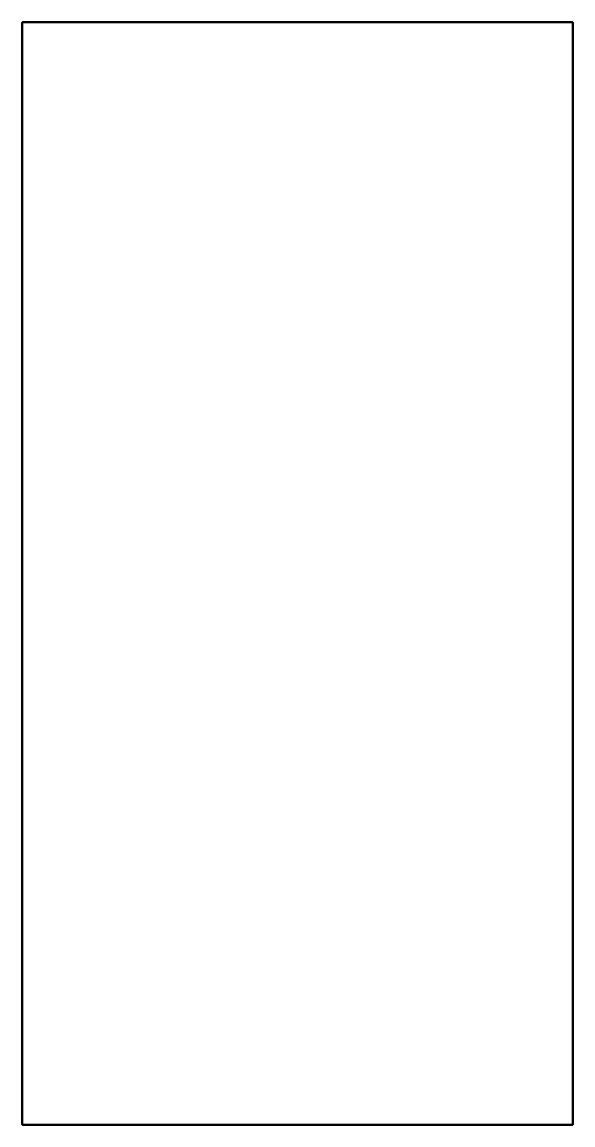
# Model space of a CAD drawing. Extents: x 0 to 30, y 0 to 60.
import ezdxf

# ---------------------------------------------------------------- set-up
doc = ezdxf.new("R2010")
doc.units = 0
doc.layers.get('0').update_dxf_attribs({"linetype": 'CONTINUOUS'})

msp = doc.modelspace()

# ---------------------------------------------------------------- linework, layer by layer
at = {"linetype": 'CONTINUOUS', "lineweight": 50}
for p, q in [((0, 60), (30, 60)), ((0, 0), (0, 60)), ((30, 60), (30, 0)), ((30, 0), (0, 0))]:
    msp.add_line(p, q, dxfattribs=at)

doc.saveas('drawing.dxf')
